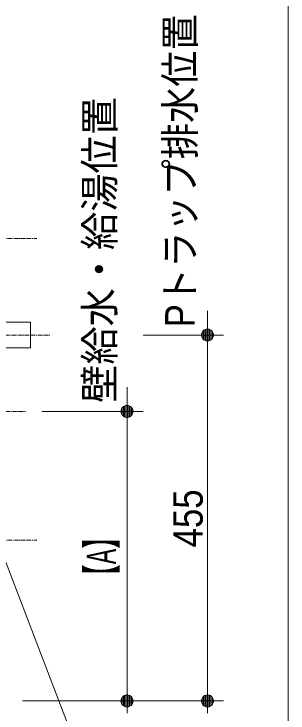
# Model space of a CAD drawing. Units: millimetres, scale not verified. Extents: x -6062 to 6062, y -3045 to 3045.
# Drawn here: x -3263 to -2922, y -2085 to -1216 of the extents above; entities that cross this region are included whole.
import ezdxf
from ezdxf.enums import TextEntityAlignment as Align

# ---------------------------------------------------------------- set-up
doc = ezdxf.new("R2010")
doc.units = ezdxf.units.MM
doc.header["$LTSCALE"] = 20
doc.linetypes.add('CHAIN1', pattern=[8, 5, -1, 1, -1])
for name, color, linetype, lineweight in [('0-0_1図面枠', 7, 'Continuous', 9), ('0-1_2寸法-3', 7, 'Continuous', 9), ('0-2_2寸法-1', 7, 'Continuous', 9), ('0-3_0', 7, 'Continuous', 9), ('0-4_2寸法-2', 7, 'Continuous', 9), ('0-5_5ボウル・キャビネット', 7, 'Continuous', 9), ('0-7_4給排水', 7, 'Continuous', 9)]:
    doc.layers.add(name, color=color, linetype=linetype, lineweight=lineweight)
doc.styles.add('ＭＳ Ｐゴシック', font='')
doc.styles.get('ＭＳ Ｐゴシック').set_extended_font_data('MS PGothic')

# ---------------------------------------------------------------- blocks, each defined once
blk = doc.blocks.new('グループ-4')
at = {"layer": '0-0_1図面枠'}
blk.add_line((-22700, 41000), (-22700, -48600), dxfattribs=at)
blk = doc.blocks.new('グループ-7')
at = {"layer": '0-5_5ボウル・キャビネット', "linetype": 'CHAIN1'}
for p, q in [((-30940, -29900), (-28940, -29900)), ((-30940, -37400), (-28940, -37400))]:
    blk.add_line(p, q, dxfattribs=at)
blk = doc.blocks.new('グループ-8')
at = {"layer": '0-5_5ボウル・キャビネット'}
blk.add_blockref('グループ-7', (0, 0), dxfattribs=at)
blk = doc.blocks.new('_Dot')
at = {"layer": '0-3_0'}
for p, q in [((-10, 0), (-20, 0)), ((9.78, 2), (-9.78, 2)), ((7.99, 6), (-7.99, 6)), ((9.16, -3.98), (-9.16, -3.98)), ((6, -7.98), (-6, -7.98))]:
    blk.add_line(p, q, dxfattribs=at)
for points in [[(10, 0), (9.92, 1.25), (9.69, 2.49), (9.3, 3.68), (8.76, 4.82), (8.09, 5.88), (7.29, 6.85), (6.37, 7.71), (5.36, 8.44), (4.26, 9.05), (3.09, 9.51), (1.87, 9.82), (0.63, 9.98), (-0.63, 9.98), (-1.87, 9.82), (-3.09, 9.51), (-4.26, 9.05), (-5.36, 8.44), (-6.37, 7.71), (-7.29, 6.85), (-8.09, 5.88), (-8.76, 4.82), (-9.3, 3.68), (-9.69, 2.49), (-9.92, 1.25), (-10, 0), (0, 0)], [(-10, 0), (-9.92, -1.25), (-9.69, -2.49), (-9.3, -3.68), (-8.76, -4.82), (-8.09, -5.88), (-7.29, -6.85), (-6.37, -7.71), (-5.36, -8.44), (-4.26, -9.05), (-3.09, -9.51), (-1.87, -9.82), (-0.63, -9.98), (0.63, -9.98), (1.87, -9.82), (3.09, -9.51), (4.26, -9.05), (5.36, -8.44), (6.37, -7.71), (7.29, -6.85), (8.09, -5.88), (8.76, -4.82), (9.3, -3.68), (9.69, -2.49), (9.92, -1.25), (10, 0), (0, 0)]]:
    blk.add_lwpolyline(points, close=True, dxfattribs=at)
blk = doc.blocks.new('グループ-38')
at = {"layer": '0-7_4給排水', "linetype": 'CHAIN1'}
blk.add_line((-32600, -32300), (-28600, -32300), dxfattribs=at)
at = {"layer": '0-7_4給排水'}
blk.add_lwpolyline([(-32100, -31980), (-29100, -31980), (-29100, -32620), (-32100, -32620)], dxfattribs=at)
blk = doc.blocks.new('止水栓_側面')
at = {"layer": '0-7_4給排水', "linetype": 'CHAIN1'}
blk.add_line((-3010, 0), (1000, 0), dxfattribs=at)
at = {"layer": '0-7_4給排水'}
blk.add_lwpolyline([(-900, 1200), (-900, 600), (-1200, 600), (-1200, 1200)], dxfattribs=at)
for points in [[(-1950, 660), (-1850, 660), (-1850, 300), (-1950, 300)], [(-1330, 600), (-770, 600), (-770, 360), (-1330, 360)], [(-200, 600), (0, 600), (0, -600), (-200, -600)], [(-1250, 360), (-850, 360), (-850, 298), (-1250, 298)], [(-1450, -300), (-2010, -300), (-2010, 300), (-1450, 300)], [(-1450, 240), (-1430, 240), (-1430, -240), (-1450, -240)], [(-1430, 298), (-200, 298), (-200, -298), (-1430, -298)]]:
    blk.add_lwpolyline(points, close=True, dxfattribs=at)
blk = doc.blocks.new('グループ-42')
at = {"layer": '0-7_4給排水', "linetype": 'CHAIN1'}
for p, q in [((-31100, -28000), (-31100, -21200)), ((-31205.8, -31627.4), (-31164.2, -31178.2))]:
    blk.add_line(p, q, dxfattribs=at)
at = {"layer": '0-7_4給排水'}
for p, q in [((-30800, -21946.8), (-30800, -22200)), ((-31400, -22120), (-31400, -22200)), ((-30750, -24320), (-31450, -24320))]:
    blk.add_line(p, q, dxfattribs=at)
for points in [[(-32600, -21660), (-32600, -21860), (-31450, -21860), (-31450, -22120), (-31100, -22120), (-30750.1, -21918), (-30750, -21600), (-31450, -21600), (-31450, -21660)], [(-31450, -27520), (-30750, -27520), (-30750, -22200), (-31450, -22200), (-31450, -22685.7), (-33826.1, -22685.7), (-33885.2, -22688.6), (-33943.8, -22697.4), (-34001.2, -22711.8), (-34056.9, -22731.9), (-34119.3, -22762.2), (-34177.8, -22799.6), (-34233.2, -22845), (-34284, -22898), (-34285.7, -22900), (-34753.2, -23457.2), (-34446.8, -23714.3), (-33979.3, -23157.2), (-33962.9, -23139.8), (-33944.5, -23124.6), (-33924.5, -23111.6), (-33903, -23101.1), (-33884.5, -23094.4), (-33865.3, -23089.6), (-33845.8, -23086.7), (-33826.1, -23085.7), (-31450, -23085.7)], [(-30620, -27600), (-31580, -27600), (-31580, -27520), (-30620, -27520)]]:
    blk.add_lwpolyline(points, close=True, dxfattribs=at)
for points in [[(-31450, -21860), (-31449.9, -21859.5), (-31449.5, -21858.1), (-31448.8, -21855.8), (-31448, -21852.6), (-31446.9, -21848.5), (-31445.7, -21843.6), (-31444.3, -21837.9), (-31442.9, -21831.4), (-31441.5, -21824.2), (-31440.1, -21816.4), (-31438.8, -21808), (-31437.7, -21799.1), (-31436.7, -21789.7), (-31436, -21780), (-31435.6, -21770.1), (-31435.4, -21760), (-31435.5, -21750.3), (-31436, -21740.7), (-31436.6, -21731.3), (-31437.5, -21722.2), (-31438.6, -21713.4), (-31439.9, -21705.1), (-31441.2, -21697.2), (-31442.7, -21689.9), (-31444.1, -21683.3), (-31445.4, -21677.4), (-31446.7, -21672.2), (-31447.8, -21667.9), (-31448.7, -21664.5), (-31449.4, -21662), (-31449.9, -21660.5), (-31450, -21660)], [(-31450, -23085.7), (-31449.4, -23084.7), (-31447.8, -23081.8), (-31445.1, -23076.9), (-31441.4, -23070.3), (-31437, -23061.9), (-31431.9, -23051.9), (-31426.3, -23040.5), (-31420.4, -23027.6), (-31414.3, -23013.5), (-31408.4, -22998.1), (-31402.8, -22981.6), (-31397.7, -22964.1), (-31393.4, -22945.6), (-31390.1, -22926.4), (-31388, -22906.6), (-31387.2, -22886.6), (-31387.9, -22866.6), (-31389.8, -22846.8), (-31393, -22827.6), (-31397.2, -22809.2), (-31402.2, -22791.7), (-31407.8, -22775.2), (-31413.7, -22759.7), (-31419.7, -22745.4), (-31425.6, -22732.4), (-31431.2, -22720.7), (-31436.5, -22710.5), (-31441, -22701.8), (-31444.8, -22694.9), (-31447.7, -22689.9), (-31449.4, -22686.8), (-31450, -22685.7)]]:
    blk.add_lwpolyline(points, dxfattribs=at)
at = {"layer": '0-7_4給排水', "linetype": 'CHAIN1'}
for points in [[(-31100, -29788.3), (-31100, -29633.8), (-31100, -29205.6), (-31100, -27600)], [(-31270, -33600), (-31270, -33171.8), (-31270, -33017.3)]]:
    blk.add_lwpolyline(points, dxfattribs=at)
for centre, start, end in [((-46176.2, -29788.3), 354.71019, 0), ((-16193.8, -33017.3), 174.71019, 180)]:
    blk.add_arc(centre, 15076.2, start, end, dxfattribs=at)
at = {"layer": '0-7_4給排水'}
blk.add_blockref('止水栓_側面', (-30220, -34200), dxfattribs=at)

msp = doc.modelspace()

# ---------------------------------------------------------------- linework, layer by layer
at = {"layer": '0-1_2寸法-3'}
msp.add_lwpolyline([(-3502.72, -2420), (-3073.53, -2420), (-3339.25, -1724.9)], dxfattribs=at)
at = {"layer": '0-2_2寸法-1'}
for p, q in [((-3102.5, -1615), (-3002.5, -1615)), ((-3022.5, -1630.01), (-3022.5, -2054.99)), ((-3228.5, -1710), (-3102.5, -1710)), ((-3122.5, -1725.01), (-3122.5, -2054.99)), ((-3252.5, -2070), (-3102.5, -2070)), ((-3102.5, -2070), (-3002.5, -2070))]:
    msp.add_line(p, q, dxfattribs=at)
at = {"layer": '0-4_2寸法-2'}
for p, q in [((-3022.5, -1599.99), (-3022.5, -1584.99)), ((-3102.5, -1615), (-3002.5, -1615)), ((-3022.5, -1615), (-3022.5, -2070)), ((-3122.5, -1694.99), (-3122.5, -1679.99)), ((-3228.5, -1710), (-3102.5, -1710)), ((-3122.5, -1710), (-3122.5, -2070)), ((-3252.5, -2070), (-3102.5, -2070)), ((-3102.5, -2070), (-3002.5, -2070))]:
    msp.add_line(p, q, dxfattribs=at)

# ---------------------------------------------------------------- block references
at = {"layer": '0-0_1図面枠', "xscale": 0.05, "yscale": 0.05}
msp.add_blockref('グループ-4', (-1787.5, 0), dxfattribs=at)
at = {"layer": '0-2_2寸法-1', "xscale": 0.7503418, "yscale": 0.7503418}
for p, rotation in [((-3022.5, -1615), 90), ((-3122.5, -1710), 90), ((-3122.5, -2070), 270), ((-3022.5, -2070), 270)]:
    msp.add_blockref('_Dot', p, dxfattribs=dict(at, rotation=rotation))
at = {"layer": '0-4_2寸法-2', "xscale": 0.7503418, "yscale": 0.7503418}
for p, rotation in [((-3022.5, -1615), 270), ((-3122.5, -1710), 270), ((-3122.5, -2070), 90), ((-3022.5, -2070), 90)]:
    msp.add_blockref('_Dot', p, dxfattribs=dict(at, rotation=rotation))
at = {"layer": '0-5_5ボウル・キャビネット', "xscale": 0.05, "yscale": 0.05}
msp.add_blockref('グループ-8', (-1787.5, 0), dxfattribs=at)
at = {"layer": '0-7_4給排水', "xscale": 0.05, "yscale": 0.05}
for name in ['グループ-42', 'グループ-38']:
    msp.add_blockref(name, (-1787.5, 0), dxfattribs=at)

# ---------------------------------------------------------------- texts
at = {"layer": '0-2_2寸法-1', "style": 'ＭＳ Ｐゴシック'}
for s, height, width, p in [('455', 36.66, 0.9, (-3017.44, -1879)), ('【A】', 36.69, 0.6, (-3125.13, -1930.05))]:
    msp.add_text(s, height=height, rotation=90, dxfattribs=dict(at, width=width)).set_placement(p, align=Align.BOTTOM_LEFT)
at = {"layer": '0-4_2寸法-2', "style": 'ＭＳ Ｐゴシック'}
for s, height, width, p in [('Pトラップ排水位置', 36.69, 0.9, (-3027.48, -1605.42)), ('壁給水・給湯位置', 36.66, 0.95, (-3127.38, -1699.36))]:
    msp.add_text(s, height=height, rotation=90, dxfattribs=dict(at, width=width)).set_placement(p, align=Align.BOTTOM_LEFT)

doc.saveas('drawing.dxf')
